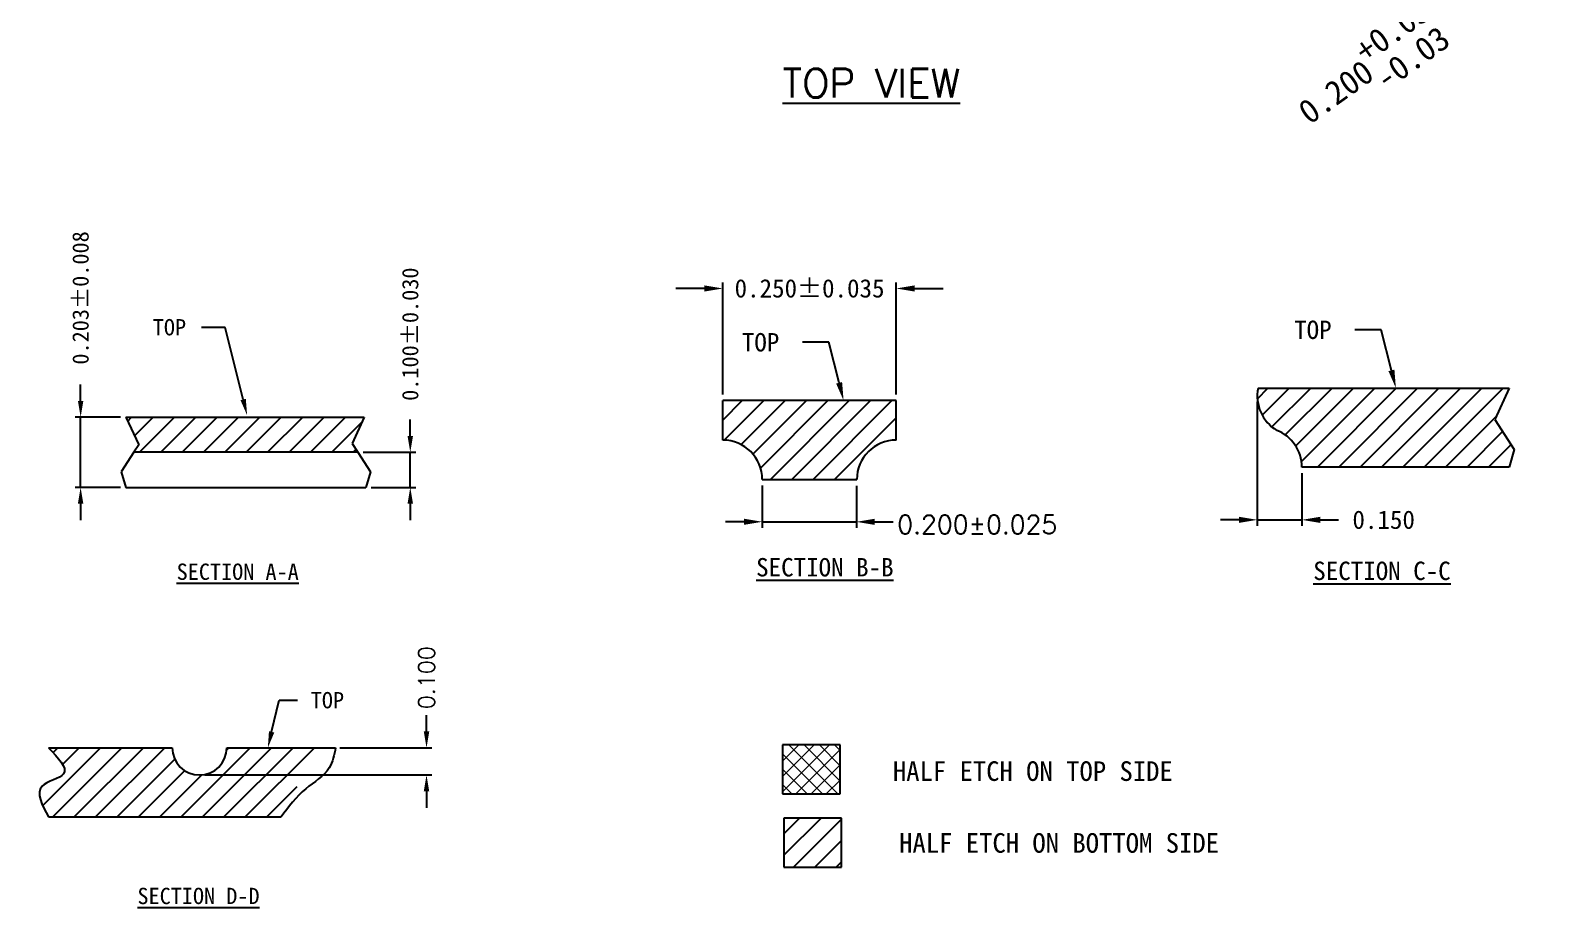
# Model space of a CAD drawing. Extents: x 266.8 to 278.1, y 220.4 to 236.8.
# Drawn here: x 267.62 to 277.18, y 220.41 to 225.89 of the extents above; entities that cross this region are included whole.
import ezdxf
from ezdxf.enums import TextEntityAlignment as Align

# ---------------------------------------------------------------- set-up
doc = ezdxf.new("R2010")
doc.units = 0
doc.header["$MEASUREMENT"] = 0
for name, color, linetype in [('1（实线、SECTION图示等）', 7, 'Continuous'), ('DIM(尺寸标注）', 4, 'Continuous'), ('Half etch on bottom side（背面半蚀刻、实线）', 4, 'Continuous'), ('Half etch on top side（正面半蚀刻、实线）', 6, 'Continuous')]:
    doc.layers.add(name, color=color, linetype=linetype)
doc.styles.add('SIMPLEX', font='SIMPLEX')
doc.styles.get("Standard").update_dxf_attribs({"font": 'SimSun.ttf'})
doc.styles.add('宋体', font='SimSun.ttf')
doc.dimstyles.new('ISO-25', dxfattribs={"dimtxt": 0.2, "dimasz": 0.15, "dimexe": 0.025, "dimexo": 0.025, "dimgap": 0.025, "dimtad": 0, "dimdec": 3, "dimzin": 1, "dimdsep": 46, "dimtxsty": '宋体', "dimcen": 0.15, "dimadec": 0, "dimazin": 0, "dimtfac": 1, "dimtdec": 3, "dimtmove": 0, "dimatfit": 3, "dimfxl": 1, "dimarcsym": 0})
pattern_1 = [(45, (-446.34996, -293.43056), (-0.066790655, 0.066790655), [])]
pattern_2 = [(45, (-445.84422, -293.43056), (-0.066790655, 0.066790655), [])]

# ---------------------------------------------------------------- blocks, each defined once
blk = doc.blocks.new('*D5')
at = {"layer": 'Defpoints', "color": 0, "transparency": 16777216}
for p in [(275.4768, 228.2697), (275.3141, 228.1534), (276.723, 226.1809)]:
    blk.add_point(p, dxfattribs=at)
at = {"layer": 'DIM(尺寸标注）', "color": 0, "lineweight": -2, "transparency": 16777216}
for p, q in [((275.4914, 228.2493), (276.9003, 226.2768)), ((275.3286, 228.1331), (276.7375, 226.1605)), ((277.0322, 226.4017), (277.1787, 226.5063)), ((276.8857, 226.2971), (276.723, 226.1809)), ((276.5765, 226.0762), (276.43, 225.9716))]:
    blk.add_line(p, q, dxfattribs=at)
at = {"layer": 'DIM(尺寸标注）', "color": 0, "transparency": 16777216}
for points in [[(277.0148, 226.4261), (277.0497, 226.3773), (276.8857, 226.2971)], [(276.594, 226.0518), (276.5591, 226.1007), (276.723, 226.1809)]]:
    blk.add_solid(points, dxfattribs=at)
at = {"layer": 'DIM(尺寸标注）', "color": 0, "transparency": 16777216, "insert": (275.9828, 225.6522), "char_height": 0.15, "attachment_point": 5, "rotation": 35.53634, "style": '宋体'}
blk.add_mtext('\\A1;0.200\\S+0.05^ -0.03;', dxfattribs=at)

msp = doc.modelspace()

# ---------------------------------------------------------------- hatches: boundary and pattern name
at = {"layer": 'Half etch on bottom side（背面半蚀刻、实线）', "ltscale": 0.05}
h = msp.add_hatch(dxfattribs=at)
h.set_pattern_fill('ANSI31', color=256, scale=0.02975, style=0)
h.set_pattern_definition(pattern_2)
h.paths.add_polyline_path([(276.8585, 223.6529), (275.2896, 223.6529, 0.314439), (275.4065, 223.3897, -0.308764), (275.563, 223.1603), (276.8583, 223.1603), (276.8907, 223.2701), (276.7685, 223.4582)])
h = msp.add_hatch(dxfattribs=at)
h.set_pattern_fill('ANSI31', color=256, scale=0.02975, style=0)
h.set_pattern_definition(pattern_2)
h.paths.add_polyline_path([(273.0295, 223.3287), (273.0295, 223.575), (271.9458, 223.575), (271.9458, 223.3287, -0.414214), (272.1921, 223.0824), (272.7832, 223.0824, -0.414214)])
h = msp.add_hatch(dxfattribs=at)
h.set_pattern_fill('ANSI31', color=256, scale=0.02975, style=0)
h.set_pattern_definition(pattern_1)
h.paths.add_polyline_path([(269.7048, 223.4715), (268.2163, 223.4715), (268.2963, 223.2984), (268.2665, 223.2525), (269.665, 223.2525), (269.6291, 223.3078)])
h = msp.add_hatch(dxfattribs=at)
h.set_pattern_fill('ANSI31', color=256, scale=0.02975, style=0)
h.set_pattern_definition(pattern_1)
edge = h.paths.add_edge_path()
edge.add_arc((268.6763, 221.4073), 0.17, 180, 360)
edge.add_line((268.8463, 221.4073), (269.5263, 221.4073))
edge.add_arc((270.0599, 220.6373), 0.9368, 124.72469, 158.84141)
edge.add_line((269.1863, 220.9755), (267.7333, 220.9755))
edge.add_spline(control_points=[(267.7333, 220.9755), (267.6931, 221.0501), (267.621, 221.184), (267.9032, 221.2302), (267.7934, 221.3447), (267.7333, 221.4073)], knot_values=[0, 0, 0, 0, 0.230657, 0.413512, 0.634042, 0.634042, 0.634042, 0.634042], degree=3, periodic=0)
edge.add_line((267.7333, 221.4073), (268.5063, 221.4073))
edge = h.paths.add_edge_path(flags=17)
edge.add_line((269.4989, 221.3875), (269.5187, 221.4073))
h = msp.add_hatch(dxfattribs=at)
h.set_pattern_fill('ANSI31', color=256, scale=0.02975, style=0)
h.set_pattern_definition([(45, (-445.36666, -293.6466), (-0.066790655, 0.066790655), [])])
h.paths.add_polyline_path([(272.6868, 220.9686), (272.3268, 220.9686), (272.3268, 220.6626), (272.6868, 220.6626)])
at = {"layer": 'Half etch on top side（正面半蚀刻、实线）', "linetype": 'ByBlock', "lineweight": 5}
h = msp.add_hatch(dxfattribs=at)
h.set_pattern_fill('ANSI37', color=256, scale=0.02125, style=0)
h.set_pattern_definition([(45, (284.41186, 231.98444), (-0.0477076, 0.0477076), []), (135, (284.41186, 231.98444), (-0.0477076, -0.0477076), [])])
h.paths.add_polyline_path([(272.6789, 221.4248), (272.3189, 221.4248), (272.3189, 221.1189), (272.6789, 221.1189)])

# ---------------------------------------------------------------- linework, layer by layer
at = {"layer": '1（实线、SECTION图示等）', "color": 7}
for p, q in [((275.2896, 223.6529, 0.209), (276.8585, 223.6529, 0.209)), ((276.8585, 223.6529, 0.209), (276.7685, 223.4582, 0.209)), ((273.0295, 223.575, 0.1901), (271.9458, 223.575, 0.1901)), ((271.9458, 223.3287, 0.1901), (271.9458, 223.575, 0.1901)), ((273.0295, 223.3287, 0.1901), (273.0295, 223.575, 0.1901)), ((276.7685, 223.4582, 0.209), (276.8907, 223.2701, 0.209)), ((276.8907, 223.2701, 0.209), (276.8583, 223.1603, 0.209)), ((272.1921, 223.0824, 0.1901), (272.7832, 223.0824, 0.1901)), ((276.8585, 223.1603, 0.209), (275.563, 223.1603, 0.209)), ((272.3189, 221.4248, 0.2065), (272.3189, 221.1189, 0.2065)), ((272.6789, 221.4248, 0.2065), (272.3189, 221.4248, 0.2065)), ((272.6789, 221.1189, 0.2065), (272.6789, 221.4248, 0.2065)), ((272.3189, 221.1189, 0.2065), (272.6789, 221.1189, 0.2065)), ((272.3268, 220.9686, 0.209), (272.3268, 220.6626, 0.209)), ((272.6868, 220.9686, 0.209), (272.3268, 220.9686, 0.209)), ((272.6868, 220.6626, 0.209), (272.6868, 220.9686, 0.209)), ((272.3268, 220.6626, 0.209), (272.6868, 220.6626, 0.209))]:
    msp.add_line(p, q, dxfattribs=at)
at = {"layer": '1（实线、SECTION图示等）'}
for p, q in [((268.2163, 223.4715, 0.1039), (269.7048, 223.4715, 0.1039)), ((268.2163, 223.4715, 0.1039), (268.2963, 223.2984, 0.1039)), ((269.7048, 223.4715, 0.1039), (269.6291, 223.3078, 0.1039)), ((268.2963, 223.2984, 0.1039), (268.2665, 223.2525, 0.1039)), ((269.6291, 223.3078, 0.1039), (269.665, 223.2525, 0.1039)), ((268.2665, 223.2525, 0.1039), (268.1877, 223.1311, 0.1039)), ((269.665, 223.2525, 0.1039), (268.2665, 223.2525, 0.1039)), ((269.665, 223.2525, 0.1039), (269.7438, 223.1311, 0.1039)), ((268.1877, 223.1311, 0.1039), (268.2165, 223.0335, 0.1039)), ((269.7438, 223.1311, 0.1039), (269.715, 223.0335, 0.1039)), ((268.2165, 223.0335, 0.1039), (269.7152, 223.0335, 0.1039))]:
    msp.add_line(p, q, dxfattribs=at)
at = {"layer": '1（实线、SECTION图示等）', "ltscale": 0.1}
for p, q in [((267.7333, 221.4073, 0.209), (268.5063, 221.4073, 0.209)), ((268.8463, 221.4073, 0.209), (269.5263, 221.4073, 0.209)), ((267.7333, 220.9755, 0.209), (269.1863, 220.9755, 0.209))]:
    msp.add_line(p, q, dxfattribs=at)
at = {"layer": '1（实线、SECTION图示等）', "color": 7}
for centre, radius, start, end in [((275.5366, 223.605, 0.209), 0.2516, 169.03409, 238.85486), ((275.3167, 223.1603, 0.209), 0.2463, 0, 68.6352), ((271.9458, 223.0824, 0.1901), 0.2463, 0, 90), ((273.0295, 223.0824, 0.1901), 0.2463, 90, 180)]:
    msp.add_arc(centre, radius, start, end, dxfattribs=at)
at = {"layer": '1（实线、SECTION图示等）', "ltscale": 0.1}
msp.add_arc((268.6763, 221.4073, 0.209), 0.17, 180, 0, dxfattribs=at)
for points, knots in [([(267.7333, 221.4073, 0.209), (267.7934, 221.3447, 0.209), (267.9032, 221.2302, 0.209), (267.621, 221.184, 0.209), (267.6931, 221.0501, 0.209), (267.7333, 220.9755, 0.209)], [0, 0, 0, 0, 0.1874504, 0.3428772, 0.5389359, 0.5389359, 0.5389359, 0.5389359]), ([(269.5263, 221.4073, 0.209), (269.5174, 221.3628, 0.209), (269.495, 221.2518, 0.209), (269.3182, 221.1533, 0.209), (269.233, 221.0386, 0.209), (269.1866, 220.9762, 0.209)], [0, 0, 0, 0, 0.1310495, 0.3270018, 0.5604232, 0.5604232, 0.5604232, 0.5604232])]:
    msp.add_open_spline(points, degree=3, knots=knots, dxfattribs=at)
at = {"layer": 'DIM(尺寸标注）'}
for p, q in [((271.831, 224.2756, 0.1901), (271.6525, 224.2756, 0.1901)), ((271.9458, 223.6133, 0.1901), (271.9458, 224.3139, 0.1901)), ((273.0295, 223.6133, 0.1901), (273.0295, 224.3139, 0.1901)), ((273.1443, 224.2756, 0.1901), (273.3228, 224.2756, 0.1901)), ((268.8363, 224.0327, 0.1039), (268.6898, 224.0327, 0.1039)), ((268.9491, 223.5822, 0.1039), (268.8363, 224.0327, 0.1039)), ((272.609, 223.9397, 0.1901), (272.4442, 223.9397, 0.1901)), ((272.6725, 223.6863, 0.1901), (272.609, 223.9397, 0.1901)), ((276.0596, 224.0176, 0.209), (275.8948, 224.0176, 0.209)), ((276.123, 223.7642, 0.209), (276.0596, 224.0176, 0.209)), ((267.9336, 223.5735, 0.1039), (267.9336, 223.6755, 0.1039)), ((275.285, 223.5668, 0.209), (275.285, 222.7925, 0.209)), ((268.1823, 223.4715, 0.1039), (267.8996, 223.4715, 0.1039)), ((267.9336, 223.0335, 0.1039), (267.9336, 223.4715, 0.1039)), ((269.9932, 223.3545, 0.1039), (269.9932, 223.4565, 0.1039)), ((269.699, 223.2525, 0.1039), (270.0272, 223.2525, 0.1039)), ((269.9932, 223.0335, 0.1039), (269.9932, 223.2525, 0.1039)), ((275.563, 223.122, 0.209), (275.563, 222.7925, 0.209)), ((268.1825, 223.0335, 0.1039), (267.8996, 223.0335, 0.1039)), ((269.7492, 223.0335, 0.1039), (270.0272, 223.0335, 0.1039)), ((272.1921, 223.0442, 0.1901), (272.1921, 222.7804, 0.1901)), ((272.7804, 223.0437, 0.1901), (272.7804, 222.7799, 0.1901)), ((267.9336, 222.9315, 0.1039), (267.9336, 222.8295, 0.1039)), ((269.9932, 222.9315, 0.1039), (269.9932, 222.8295, 0.1039)), ((272.0773, 222.8187, 0.1901), (271.9626, 222.8187, 0.1901)), ((272.1921, 222.8182, 0.1901), (272.7804, 222.8182, 0.1901)), ((272.8951, 222.8182, 0.1901), (273.0099, 222.8182, 0.1901)), ((275.1702, 222.8307, 0.209), (275.0555, 222.8307, 0.209)), ((275.285, 222.8307, 0.209), (275.563, 222.8307, 0.209)), ((275.6778, 222.8307, 0.209), (275.7925, 222.8307, 0.209)), ((269.1269, 221.5065, 0.209), (269.1737, 221.7037, 0.209)), ((269.1737, 221.7037, 0.209), (269.2894, 221.7037, 0.209)), ((270.0946, 221.5093, 0.209), (270.0946, 221.6113, 0.209)), ((269.5527, 221.4073, 0.209), (270.1286, 221.4073, 0.209)), ((268.7103, 221.2373, 0.209), (270.1286, 221.2373, 0.209)), ((270.0946, 221.1353, 0.209), (270.0946, 221.0333, 0.209))]:
    msp.add_line(p, q, dxfattribs=at)
for points in [[(271.831, 224.2948, 0.1901), (271.831, 224.2565, 0.1901), (271.9458, 224.2756, 0.1901)], [(273.1443, 224.2948, 0.1901), (273.1443, 224.2565, 0.1901), (273.0295, 224.2756, 0.1901)], [(276.1416, 223.7689, 0.209), (276.1509, 223.6529, 0.209), (276.1045, 223.7596, 0.209)], [(272.691, 223.691, 0.1901), (272.7004, 223.575, 0.1901), (272.6539, 223.6817, 0.1901)], [(267.9166, 223.5735, 0.1039), (267.9506, 223.5735, 0.1039), (267.9336, 223.4715, 0.1039)], [(268.9656, 223.5864, 0.1039), (268.9739, 223.4833, 0.1039), (268.9326, 223.5781, 0.1039)], [(269.9762, 223.3545, 0.1039), (270.0102, 223.3545, 0.1039), (269.9932, 223.2525, 0.1039)], [(267.9166, 222.9315, 0.1039), (267.9506, 222.9315, 0.1039), (267.9336, 223.0335, 0.1039)], [(269.9762, 222.9315, 0.1039), (270.0102, 222.9315, 0.1039), (269.9932, 223.0335, 0.1039)], [(272.0773, 222.8378, 0.1901), (272.0773, 222.7995, 0.1901), (272.1921, 222.8187, 0.1901)], [(272.8951, 222.8373, 0.1901), (272.8951, 222.7991, 0.1901), (272.7804, 222.8182, 0.1901)], [(275.1702, 222.8498, 0.209), (275.1702, 222.8116, 0.209), (275.285, 222.8307, 0.209)], [(275.6778, 222.8498, 0.209), (275.6778, 222.8116, 0.209), (275.563, 222.8307, 0.209)], [(269.1434, 221.5026, 0.209), (269.1033, 221.4073, 0.209), (269.1104, 221.5104, 0.209)], [(270.0776, 221.5093, 0.209), (270.1116, 221.5093, 0.209), (270.0946, 221.4073, 0.209)], [(270.0776, 221.1353, 0.209), (270.1116, 221.1353, 0.209), (270.0946, 221.2373, 0.209)]]:
    msp.add_solid(points, dxfattribs=at)

# ---------------------------------------------------------------- texts
for p in [(275.5152, 223.9602, 0.209), (272.0646, 223.8824, 0.1901)]:
    msp.add_text('TOP', height=0.11475, dxfattribs=at).set_placement(p)
at = {"layer": 'DIM(尺寸标注）', "color": 1, "style": 'SIMPLEX'}
msp.add_text('0.200±0.025', height=0.115528, dxfattribs=at).set_placement((273.0356, 222.7436, 0.1901))
at = {"layer": 'DIM(尺寸标注）'}
for s, p in [('HALF ETCH ON TOP SIDE', (274.757, 221.2616, 0.2065)), ('HALF ETCH ON BOTTOM SIDE', (275.0457, 220.813, 0.209))]:
    msp.add_text(s, height=0.1224, dxfattribs=at).set_placement(p, align=Align.MIDDLE_RIGHT)
for s, insert, char_height, attachment_point in [('{\\Fsimplex|c0;\\L\\C4;TOP VIEW}', (272.8738, 225.5578, -0.1564), 0.18, 5), ('0.250±0.035', (272.4877, 224.2756, 0.1901), 0.11475, 5), ('TOP', (268.4884, 224.0327, 0.1039), 0.102, 5), ('\\A1;0.150', (276.0746, 222.8307, 0.209), 0.11475, 5), ('{\\LSECTION A-A}', (268.915, 222.5059, 0.1039), 0.102, 5), ('{\\LSECTION B-B}', (272.5833, 222.5921, 0.1901), 0.11475, 2), ('{\\LSECTION C-C}', (276.0639, 222.5114, 0.209), 0.11475, 5), ('\\A1;TOP', (269.4754, 221.7037, 0.209), 0.102, 5), ('{\\LSECTION D-D}', (268.6701, 220.4811, 0.209), 0.102, 5)]:
    msp.add_mtext(s, dxfattribs=dict(at, insert=insert, char_height=char_height, attachment_point=attachment_point))
at = {"layer": 'DIM(尺寸标注）', "char_height": 0.102, "attachment_point": 5, "rotation": 90}
for s, insert in [('\\A1;0.203±0.008', (267.9336, 224.2165, 0.1039)), ('0.100±0.030', (269.9932, 223.9902, 0.1039))]:
    msp.add_mtext(s, dxfattribs=dict(at, insert=insert))
at = {"layer": 'DIM(尺寸标注）', "insert": (270.0949, 221.8451, 0.209), "char_height": 0.102, "attachment_point": 5, "rotation": 90, "style": 'SIMPLEX'}
msp.add_mtext('\\A1;0.100', dxfattribs=at)

# ---------------------------------------------------------------- dimensions: what is measured, and where the dimension line sits
at = {"layer": 'DIM(尺寸标注）', "color": 1}
dim = msp.add_aligned_dim(p1=(275.4768, 228.2697, 0.1349), p2=(275.3141, 228.1534, 0.1349), distance=2.4241, dimstyle='ISO-25', override={"dimtxt": 0.15, "dimasz": 0.18, "dimtol": 1, "dimtp": 0.05, "dimtm": 0.03, "dimtolj": 1}, dxfattribs=at)
dim.commit()
dim.dimension.update_dxf_attribs({"geometry": '*D5', "text_midpoint": (275.9828, 225.6522, 0.1201)})

doc.saveas('drawing.dxf')
